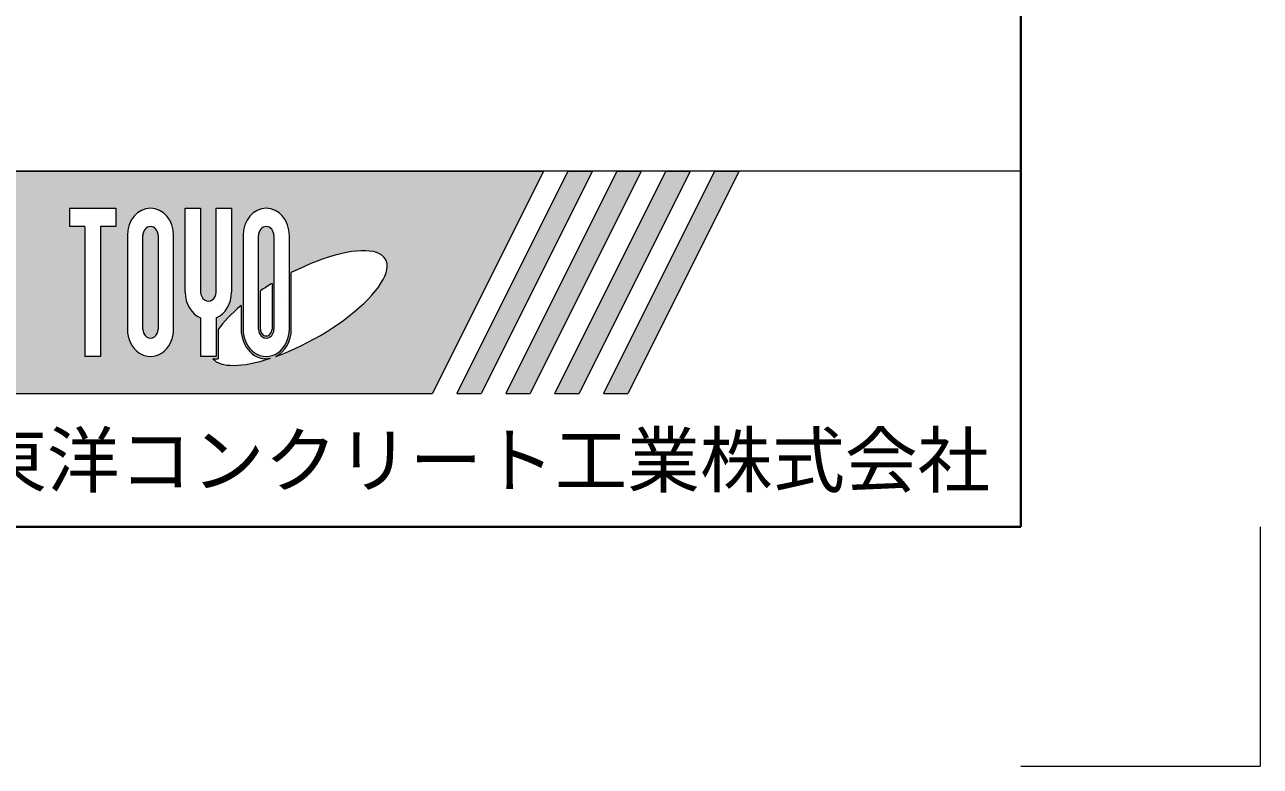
# Model space of a CAD drawing. Units: millimetres at full size, sheet at 1:20; details may follow other scales. Extents: x 0 to 4200, y 0 to 5940.
# Drawn here: x 3168 to 4200, y 0 to 619 of the extents above; entities that cross this region are included whole.
import ezdxf
from ezdxf.enums import TextEntityAlignment as Align

# ---------------------------------------------------------------- set-up
doc = ezdxf.new("R2010")
doc.units = ezdxf.units.MM
doc.header["$LTSCALE"] = 20
doc.layers.add('Defpoints_3', color=7, linetype='Continuous', lineweight=13)
doc.layers.add('図枠', color=7, linetype='Continuous', lineweight=5)
doc.styles.add('ＭＳ ゴシック', font='')
doc.styles.get('ＭＳ ゴシック').set_extended_font_data('MS Gothic')

msp = doc.modelspace()

# ---------------------------------------------------------------- hatches: boundary and pattern name
at = {"layer": '図枠'}
h = msp.add_hatch(color=256, dxfattribs=at)
h.paths.add_polyline_path([(3100, 497), (3100, 311.38), (3508.38, 311.38), (3601.19, 497)])
edge = h.paths.add_edge_path(flags=16)
edge.add_ellipse((3396.5, 382.73), major_axis=(72.73, 40.71), ratio=0.3471473, start_angle=-144.31122, end_angle=72.1899, ccw=False)
edge.add_ellipse((3369.57, 365.16), major_axis=(0, 24.75), ratio=0.8463542, start_angle=-160.70346, end_angle=-90)
edge.add_line((3390.52, 365.16), (3390.52, 412.34))
edge = h.paths.add_edge_path(flags=16)
edge.add_ellipse((3369.57, 443.22), major_axis=(0, 22.85), ratio=0.8463541, start_angle=-90, end_angle=90, ccw=False)
edge.add_line((3388.91, 443.22), (3388.91, 365.16))
edge.add_ellipse((3369.57, 365.16), major_axis=(0, 22.85), ratio=0.8463541, start_angle=90, end_angle=-90, ccw=False)
edge.add_line((3350.24, 365.16), (3350.24, 443.22))
edge = h.paths.add_edge_path(flags=16)
edge.add_line((3376.02, 443.22), (3376.02, 365.16))
edge.add_ellipse((3369.57, 365.16), major_axis=(0, 7.62), ratio=0.8463541, start_angle=90, end_angle=-90, ccw=False)
edge.add_line((3363.13, 365.16), (3363.13, 443.22))
edge.add_ellipse((3369.57, 443.22), major_axis=(0, 7.62), ratio=0.8463541, start_angle=-90, end_angle=90, ccw=False)
edge = h.paths.add_edge_path(flags=16)
edge.add_line((3374.41, 403.32), (3374.41, 365.16))
edge.add_ellipse((3369.57, 365.16), major_axis=(0, 5.71), ratio=0.8463542, start_angle=90, end_angle=-90, ccw=False)
edge.add_line((3364.74, 365.16), (3364.74, 397.07))
edge.add_ellipse((3396.5, 382.73), major_axis=(72.73, 40.71), ratio=0.3471473, start_angle=107.79174, end_angle=126.47132, ccw=False)
edge = h.paths.add_edge_path(flags=16)
edge.add_line((3340.57, 466.06), (3340.57, 396.1))
edge.add_ellipse((3321.23, 396.1), major_axis=(0, 22.85), ratio=0.8463541, start_angle=-163.34117, end_angle=-90, ccw=False)
edge.add_line((3327.68, 374.56), (3327.68, 342.31))
edge.add_line((3327.68, 342.31), (3314.79, 342.31))
edge.add_line((3314.79, 342.31), (3314.79, 374.56))
edge.add_ellipse((3321.23, 396.1), major_axis=(0, 22.85), ratio=0.8463541, start_angle=90, end_angle=163.34117, ccw=False)
edge.add_line((3301.9, 396.1), (3301.9, 466.06))
edge.add_line((3301.9, 466.06), (3314.79, 466.06))
edge.add_line((3314.79, 466.06), (3314.79, 396.1))
edge.add_ellipse((3321.23, 396.1), major_axis=(0, 7.62), ratio=0.8463541, start_angle=90, end_angle=-90)
edge.add_line((3327.68, 396.1), (3327.68, 466.06))
edge.add_line((3327.68, 466.06), (3340.57, 466.06))
edge = h.paths.add_edge_path(flags=16)
edge.add_line((3348.62, 384.86), (3348.62, 365.16))
edge.add_ellipse((3369.57, 365.16), major_axis=(0, 24.75), ratio=0.8463542, start_angle=90, end_angle=-171.54427)
edge.add_ellipse((3396.5, 382.73), major_axis=(72.73, 40.71), ratio=0.3471473, start_angle=-178.64954, end_angle=-148.29244, ccw=False)
edge.add_line((3324.9, 340.41), (3329.29, 340.41))
edge.add_line((3329.29, 340.41), (3329.29, 364.54))
edge.add_ellipse((3396.5, 382.73), major_axis=(72.73, 40.71), ratio=0.3471473, start_angle=148.21912, end_angle=165.90812, ccw=False)
edge = h.paths.add_edge_path(flags=16)
edge.add_ellipse((3272.89, 443.22), major_axis=(0, 22.85), ratio=0.8463541, start_angle=-90, end_angle=90, ccw=False)
edge.add_line((3292.23, 443.22), (3292.23, 365.16))
edge.add_ellipse((3272.89, 365.16), major_axis=(0, 22.85), ratio=0.8463541, start_angle=90, end_angle=-90, ccw=False)
edge.add_line((3253.56, 365.16), (3253.56, 443.22))
edge = h.paths.add_edge_path(flags=16)
edge.add_line((3279.34, 443.22), (3279.34, 365.16))
edge.add_ellipse((3272.89, 365.16), major_axis=(0, 7.62), ratio=0.8463541, start_angle=90, end_angle=-90, ccw=False)
edge.add_line((3266.45, 365.16), (3266.45, 443.22))
edge.add_ellipse((3272.89, 443.22), major_axis=(0, 7.62), ratio=0.8463541, start_angle=-90, end_angle=90, ccw=False)
h.paths.add_polyline_path([(3243.89, 466.06), (3243.89, 450.83), (3231, 450.83), (3231, 342.31), (3218.11, 342.31), (3218.11, 450.83), (3205.22, 450.83), (3205.22, 466.06)], flags=16)
for points in [[(3528.79, 311.38), (3549.21, 311.38), (3642.03, 497), (3621.61, 497)], [(3682.86, 497), (3662.44, 497), (3569.63, 311.38), (3590.05, 311.38)], [(3723.7, 497), (3703.28, 497), (3610.47, 311.38), (3630.89, 311.38)], [(3764.54, 497), (3744.12, 497), (3651.31, 311.38), (3671.72, 311.38)]]:
    msp.add_hatch(color=256, dxfattribs=at).paths.add_polyline_path(points)

# ---------------------------------------------------------------- linework, layer by layer
at = {"layer": 'Defpoints_3'}
for p in [(4200, 200), (4000, 0)]:
    msp.add_line(p, (4200, 0), dxfattribs=at)
at = {"layer": '図枠', "lineweight": 40}
for p in [(4000, 5740), (400, 200)]:
    msp.add_line(p, (4000, 200), dxfattribs=at)
at = {"layer": '図枠', "lineweight": 13}
msp.add_line((4000, 497), (400, 497), dxfattribs=at)
at = {"layer": '図枠'}
for p, q in [((3100, 497), (3601.19, 497)), ((3601.19, 497), (3508.38, 311.38)), ((3621.61, 497), (3528.79, 311.38)), ((3642.03, 497), (3549.21, 311.38)), ((3662.44, 497), (3569.63, 311.38)), ((3682.86, 497), (3590.05, 311.38)), ((3703.28, 497), (3610.47, 311.38)), ((3621.61, 497), (3642.03, 497)), ((3723.7, 497), (3630.89, 311.38)), ((3744.12, 497), (3651.31, 311.38)), ((3662.44, 497), (3682.86, 497)), ((3764.54, 497), (3671.72, 311.38)), ((3703.28, 497), (3723.7, 497)), ((3744.12, 497), (3764.54, 497)), ((3205.22, 466.06), (3205.22, 450.83)), ((3205.22, 466.06), (3243.89, 466.06)), ((3243.89, 466.06), (3243.89, 450.83)), ((3301.9, 466.06), (3314.79, 466.06)), ((3301.9, 396.1), (3301.9, 466.06)), ((3314.79, 466.06), (3314.79, 396.1)), ((3327.68, 466.06), (3340.57, 466.06)), ((3327.68, 396.1), (3327.68, 466.06)), ((3340.57, 466.06), (3340.57, 396.1)), ((3218.11, 450.83), (3205.22, 450.83)), ((3218.11, 450.83), (3218.11, 342.31)), ((3231, 450.83), (3231, 342.31)), ((3243.89, 450.83), (3231, 450.83)), ((3253.56, 443.22), (3253.56, 365.16)), ((3266.45, 365.16), (3266.45, 443.22)), ((3279.34, 443.22), (3279.34, 365.16)), ((3292.23, 365.16), (3292.23, 443.22)), ((3350.24, 443.22), (3350.24, 365.16)), ((3363.13, 365.16), (3363.13, 443.22)), ((3376.02, 443.22), (3376.02, 365.16)), ((3388.91, 365.16), (3388.91, 443.22)), ((3374.41, 403.32), (3374.41, 365.16)), ((3390.52, 365.16), (3390.52, 412.34)), ((3364.74, 365.16), (3364.74, 397.07)), ((3348.62, 384.86), (3348.62, 365.16)), ((3314.79, 374.56), (3314.79, 342.31)), ((3327.68, 374.56), (3327.68, 342.31)), ((3329.29, 364.54), (3329.29, 340.41)), ((3231, 342.31), (3218.11, 342.31)), ((3327.68, 342.31), (3314.79, 342.31)), ((3324.9, 340.41), (3329.29, 340.41)), ((3100, 311.38), (3508.38, 311.38)), ((3528.79, 311.38), (3549.21, 311.38)), ((3569.63, 311.38), (3590.05, 311.38)), ((3610.47, 311.38), (3630.89, 311.38)), ((3651.31, 311.38), (3671.72, 311.38))]:
    msp.add_line(p, q, dxfattribs=at)
for centre, major_axis, ratio, start_param, end_param in [((3272.89, 443.22), (0, 22.85), 0.846354, 4.712389, 7.8539816), ((3369.57, 443.22), (0, 22.85), 0.846354, 4.712389, 7.8539816), ((3272.89, 443.22), (0, 7.62), 0.846354, 4.712389, 7.8539816), ((3369.57, 443.22), (0, 7.62), 0.846354, 4.712389, 7.8539816), ((3396.5, 382.73), (72.73, 40.71), 0.347147, 4.2621853, 7.7429163), ((3396.5, 382.73), (72.73, 40.71), 0.347147, 1.6817405, 1.8219833), ((3321.23, 396.1), (0, 22.85), 0.846354, 1.5707963, 2.8017557), ((3321.23, 396.1), (0, 7.62), 0.846354, 1.5707963, 4.712389), ((3321.23, 396.1), (0, 22.85), 0.846354, 3.4814296, 4.712389), ((3396.5, 382.73), (72.73, 40.71), 0.347147, 2.0815197, 2.5155126), ((3272.89, 365.16), (0, 22.85), 0.846354, 1.5707963, 4.712389), ((3272.89, 365.16), (0, 7.62), 0.846354, 1.5707963, 4.712389), ((3369.57, 365.16), (0, 24.75), 0.846354, 1.5707963, 3.3154679), ((3369.57, 365.16), (0, 22.85), 0.846354, 1.5707963, 4.712389), ((3369.57, 365.16), (0, 7.62), 0.846354, 1.5707963, 4.712389), ((3369.57, 365.16), (0, 5.71), 0.846354, 1.5707963, 4.712389), ((3369.57, 365.16), (0, 24.75), 0.846354, 3.5338438, 4.712389), ((3396.5, 382.73), (72.73, 40.71), 0.347147, 3.2093975, 4.2004451)]:
    msp.add_ellipse(centre, major_axis=major_axis, ratio=ratio, start_param=start_param, end_param=end_param, dxfattribs=at)

# ---------------------------------------------------------------- texts
at = {"layer": '図枠', "style": 'ＭＳ ゴシック'}
msp.add_text('東洋コンクリート工業株式会社', height=44.43, dxfattribs=at).set_placement((3550, 255.69), align=Align.MIDDLE_CENTER)

doc.saveas('drawing.dxf')
